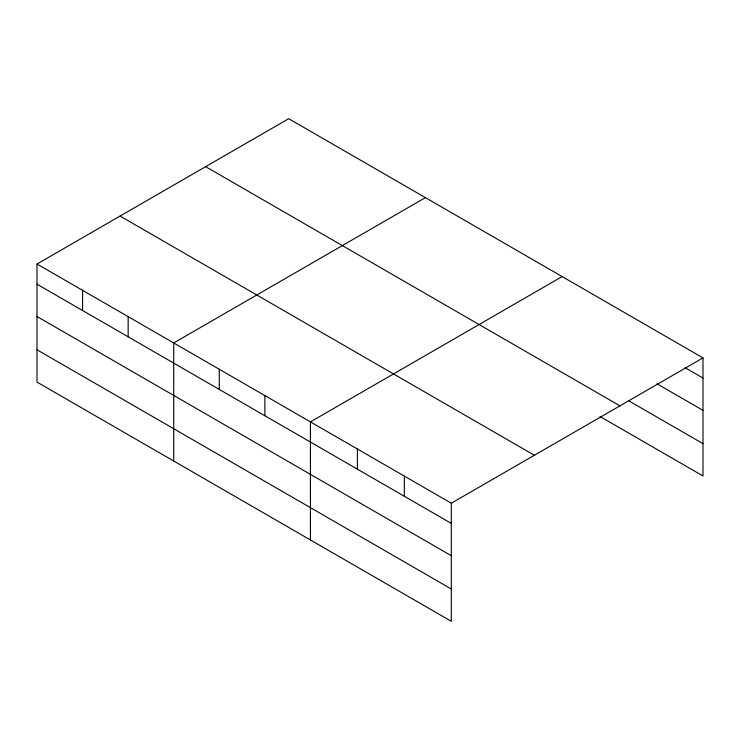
<?xml version="1.0" encoding="UTF-8"?>
<svg xmlns="http://www.w3.org/2000/svg" width="740" height="740" viewBox="0 0 740 740"><rect width="100%" height="100%" fill="white"/><g stroke="black" fill="none" stroke-linecap="round" stroke-linejoin="round"><path stroke-width="1.11" d="M451.298 555.694L451.298 503.219L37 264.023L37 382.099L451.298 621.295L451.298 555.694L37 316.498M600.103 416.574L703 475.977L703 357.901L288.702 118.705L37 264.023M425.417 197.636L173.715 342.953L173.715 461.039M562.141 276.575L310.439 421.893L310.439 539.969M451.298 503.219L703 357.901M685.018 367.678L703 378.057M657.046 383.838L703 410.376M629.074 400.988L703 443.667M205.637 166.657L619.935 405.853M120.065 216.062L534.363 455.257M37 284.188L451.298 523.374M37 349.789L451.298 588.985M404.345 476.107L404.345 496.272M357.392 448.995L357.392 469.16M264.864 395.576L264.864 415.741M219.29 369.269L219.29 389.425M128.149 316.646L128.149 336.802M82.575 290.33L82.575 310.495"/></g></svg>
